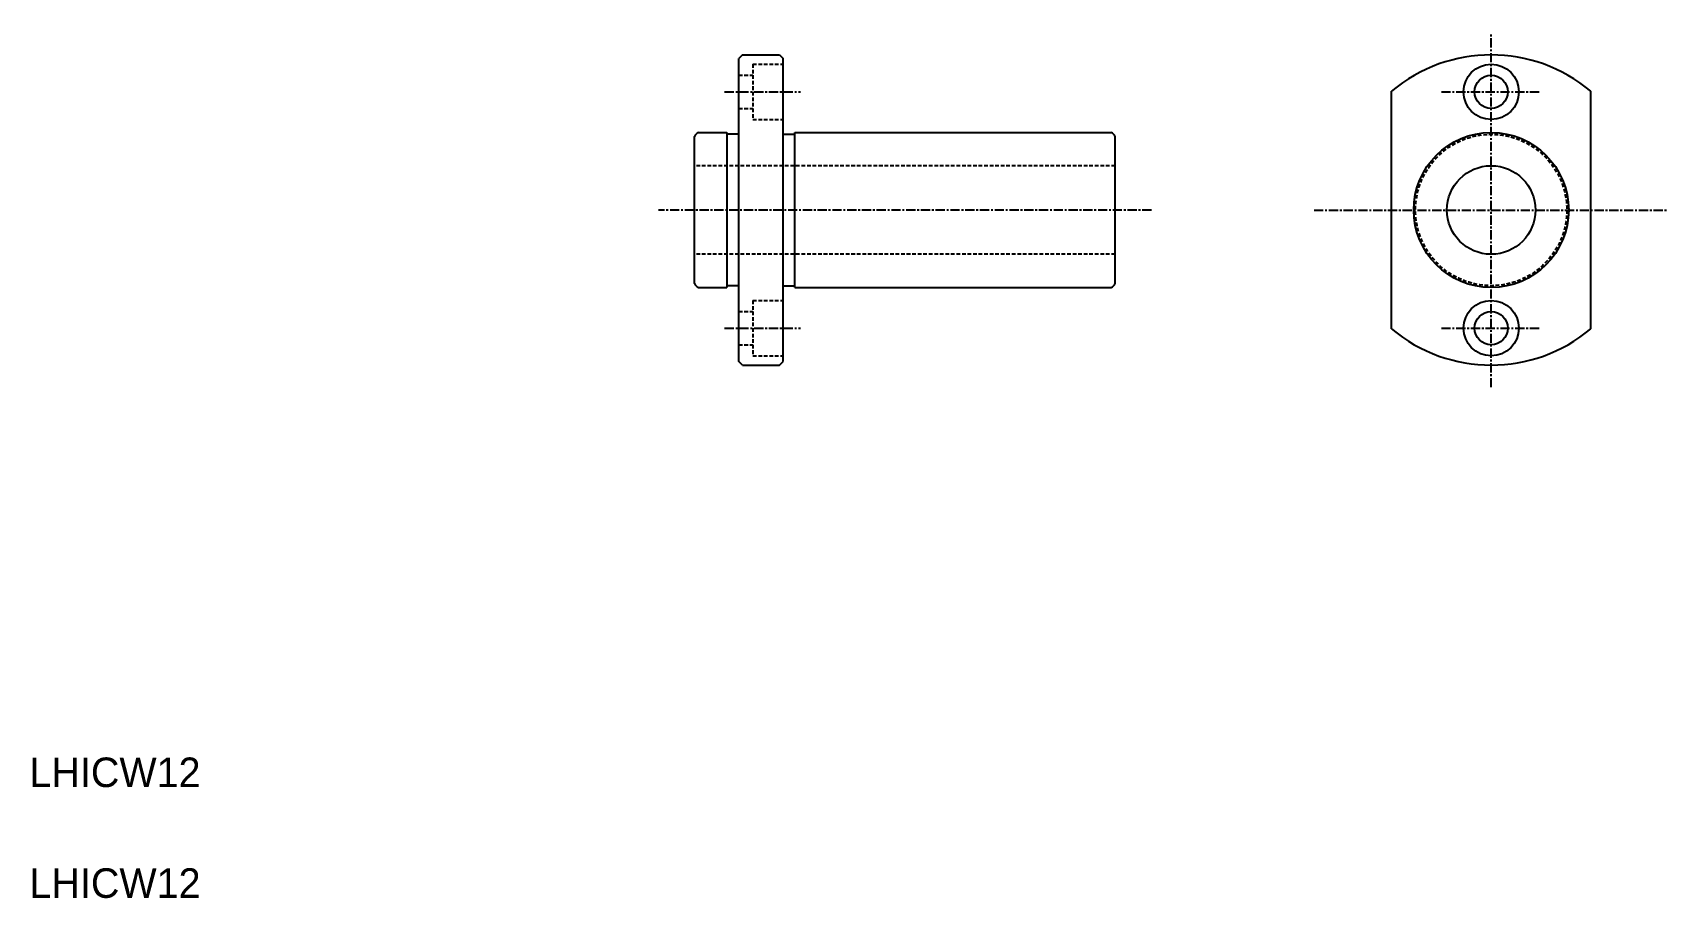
# Model space of a CAD drawing. Extents: x 10 to 232, y 10 to 127.
import ezdxf

# ---------------------------------------------------------------- set-up
doc = ezdxf.new("R2010")
doc.units = 0
doc.linetypes.add('CENTER', pattern=[2, 1.25, -0.25, 0.25, -0.25])
doc.linetypes.add('DASHED', pattern=[0.75, 0.5, -0.25])
doc.layers.get('0').update_dxf_attribs({"linetype": 'CONTINUOUS'})
doc.layers.add('CENTER', color=1, linetype='CENTER')

msp = doc.modelspace()

# ---------------------------------------------------------------- linework, layer by layer
at = {"color": 7, "linetype": 'CONTINUOUS'}
for p, q in [((106.62, 124.14), (106.12, 123.64)), ((106.62, 124.14), (111.62, 124.14)), ((111.62, 124.14), (112.12, 123.64)), ((106.12, 82.64), (106.12, 123.64)), ((112.12, 82.64), (112.12, 123.64)), ((194.58, 87.06), (194.58, 119.23)), ((221.58, 87.06), (221.58, 119.23)), ((100.12, 93.19), (100.12, 113.1)), ((100.66, 113.64), (104.52, 113.64)), ((104.52, 113.64), (104.52, 92.64)), ((106.12, 113.39), (104.52, 113.39)), ((112.12, 113.39), (113.72, 113.39)), ((113.72, 113.64), (156.58, 113.64)), ((113.72, 92.64), (113.72, 113.64)), ((157.12, 93.19), (157.12, 113.1)), ((100.66, 92.64), (104.52, 92.64)), ((106.12, 92.89), (104.52, 92.89)), ((112.12, 92.89), (113.72, 92.89)), ((113.72, 92.64), (156.58, 92.64)), ((106.62, 82.14), (106.12, 82.64)), ((106.62, 82.14), (111.62, 82.14)), ((111.62, 82.14), (112.12, 82.64))]:
    msp.add_line(p, q, dxfattribs=at)
at = {"color": 3, "linetype": 'DASHED'}
for p, q in [((108.02, 122.89), (108.02, 115.39)), ((108.02, 122.89), (112.12, 122.89)), ((106.12, 121.39), (108.02, 121.39)), ((106.12, 116.89), (108.02, 116.89)), ((108.02, 115.39), (112.12, 115.39)), ((157.12, 109.14), (100.12, 109.14)), ((157.12, 97.14), (100.12, 97.14)), ((108.02, 90.89), (108.02, 83.39)), ((108.02, 90.89), (112.12, 90.89)), ((106.12, 89.39), (108.02, 89.39)), ((106.12, 84.89), (108.02, 84.89)), ((108.02, 83.39), (112.12, 83.39))]:
    msp.add_line(p, q, dxfattribs=at)
at = {"color": 7, "linetype": 'CONTINUOUS'}
for centre, radius in [((208.08, 119.14), 3.75), ((208.08, 119.14), 2.25), ((208.08, 103.14), 10.5), ((208.08, 103.14), 6), ((208.08, 87.14), 3.75), ((208.08, 87.14), 2.25)]:
    msp.add_circle(centre, radius, dxfattribs=at)
at = {"color": 3, "linetype": 'DASHED'}
msp.add_circle((208.08, 103.14), 10.25, dxfattribs=at)
at = {"color": 7, "linetype": 'CONTINUOUS'}
for centre, radius, start, end in [((208.08, 103.14), 21, 49.9948, 130.0052), ((101.27, 112.49), 1.3, 117.7958, 152.2042), ((155.97, 112.49), 1.3, 27.7958, 62.2042), ((101.27, 93.79), 1.3, 207.7958, 242.2042), ((155.97, 93.79), 1.3, 297.7958, 332.2042), ((208.08, 103.14), 21, 229.9948, 310.0052)]:
    msp.add_arc(centre, radius, start, end, dxfattribs=at)
at = {"layer": 'CENTER', "color": 1, "linetype": 'CENTER'}
for p, q in [((208.08, 79.14), (208.08, 127.14)), ((104.2, 119.14), (114.47, 119.14)), ((201.33, 119.14), (214.83, 119.14)), ((162.05, 103.14), (95.22, 103.14)), ((184.08, 103.14), (232.08, 103.14)), ((104.2, 87.14), (114.47, 87.14)), ((201.33, 87.14), (214.83, 87.14))]:
    msp.add_line(p, q, dxfattribs=at)

# ---------------------------------------------------------------- texts
at = {"color": 7, "linetype": 'CONTINUOUS'}
for p in [(10, 25), (10, 10)]:
    msp.add_text('LHICW12', height=4, dxfattribs=at).set_placement(p)

doc.saveas('drawing.dxf')
